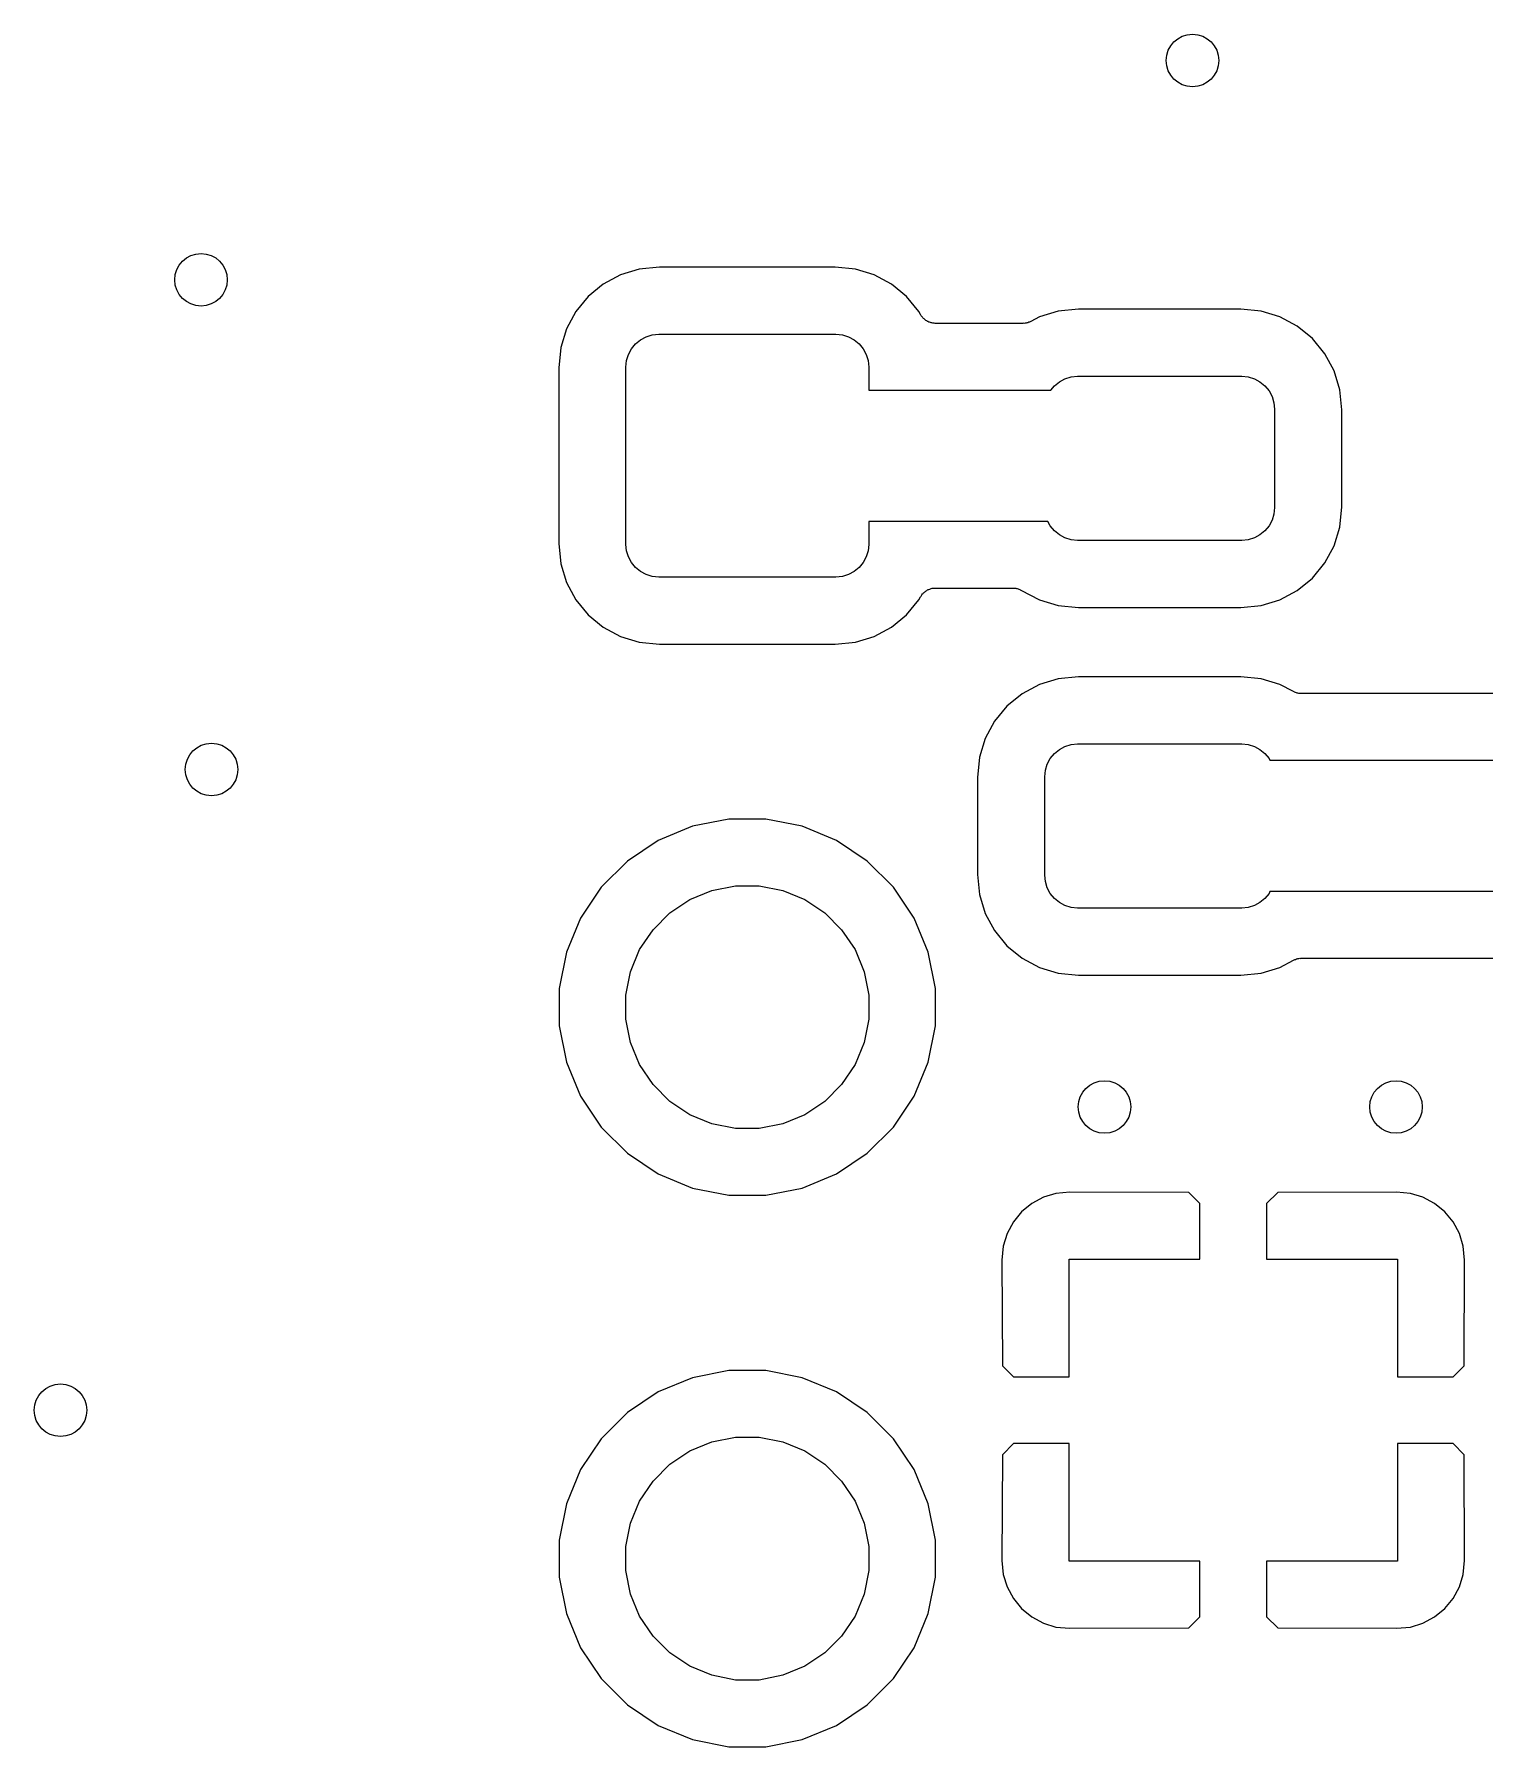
# Model space of a CAD drawing. Extents: x 103 to 213, y -152 to -90.
# Drawn here: x 125.42 to 136.47, y -139.68 to -126.64 of the extents above; entities that cross this region are included whole.
import ezdxf

# ---------------------------------------------------------------- set-up
doc = ezdxf.new("R2010")
doc.units = 0
doc.layers.add('BLACK', color=7, linetype='CONTINUOUS')

msp = doc.modelspace()

# ---------------------------------------------------------------- linework, layer by layer
at = {"layer": 'BLACK', "linetype": 'CONTINUOUS'}
for p, q in [((129.884, -128.472), (129.752, -128.543)), ((130.026, -128.429), (129.884, -128.472)), ((130.181, -128.414), (130.026, -128.429)), ((131.519, -128.414), (130.181, -128.414)), ((131.674, -128.429), (131.519, -128.414)), ((131.816, -128.472), (131.674, -128.429)), ((131.948, -128.543), (131.816, -128.472)), ((129.752, -128.543), (129.637, -128.637)), ((132.063, -128.637), (131.948, -128.543)), ((129.637, -128.637), (129.543, -128.752)), ((132.157, -128.752), (132.063, -128.637)), ((133.371, -128.734), (133.217, -128.749)), ((134.609, -128.734), (133.371, -128.734)), ((134.763, -128.749), (134.609, -128.734)), ((129.543, -128.752), (129.472, -128.884)), ((132.169, -128.775), (132.157, -128.752)), ((132.172, -128.78), (132.169, -128.775)), ((132.175, -128.785), (132.172, -128.78)), ((132.179, -128.79), (132.175, -128.785)), ((132.183, -128.795), (132.179, -128.79)), ((132.187, -128.799), (132.183, -128.795)), ((132.191, -128.804), (132.187, -128.799)), ((132.196, -128.808), (132.191, -128.804)), ((132.201, -128.813), (132.196, -128.808)), ((132.205, -128.816), (132.201, -128.813)), ((132.21, -128.82), (132.205, -128.816)), ((132.216, -128.823), (132.21, -128.82)), ((132.221, -128.827), (132.216, -128.823)), ((132.226, -128.829), (132.221, -128.827)), ((132.231, -128.832), (132.226, -128.829)), ((132.238, -128.834), (132.231, -128.832)), ((132.244, -128.836), (132.238, -128.834)), ((132.25, -128.838), (132.244, -128.836)), ((132.255, -128.839), (132.25, -128.838)), ((132.262, -128.84), (132.255, -128.839)), ((132.268, -128.841), (132.262, -128.84)), ((132.274, -128.841), (132.268, -128.841)), ((132.28, -128.842), (132.274, -128.841)), ((132.281, -128.842), (132.28, -128.842)), ((132.949, -128.842), (132.281, -128.842)), ((132.955, -128.841), (132.949, -128.842)), ((132.96, -128.842), (132.955, -128.841)), ((132.967, -128.84), (132.96, -128.842)), ((132.974, -128.84), (132.967, -128.84)), ((132.979, -128.838), (132.974, -128.84)), ((132.985, -128.837), (132.979, -128.838)), ((132.991, -128.834), (132.985, -128.837)), ((132.998, -128.832), (132.991, -128.834)), ((133.003, -128.83), (132.998, -128.832)), ((133.008, -128.828), (133.003, -128.83)), ((133.009, -128.827), (133.008, -128.828)), ((133.074, -128.792), (133.009, -128.827)), ((133.217, -128.749), (133.074, -128.792)), ((134.906, -128.792), (134.763, -128.749)), ((135.037, -128.863), (134.906, -128.792)), ((135.153, -128.957), (135.037, -128.863)), ((129.472, -128.884), (129.429, -129.026)), ((129.998, -128.998), (130.036, -128.967)), ((130.036, -128.967), (130.079, -128.944)), ((130.079, -128.944), (130.126, -128.93)), ((130.126, -128.93), (130.175, -128.925)), ((130.175, -128.925), (131.525, -128.925)), ((131.525, -128.925), (131.574, -128.93)), ((131.574, -128.93), (131.621, -128.944)), ((131.621, -128.944), (131.664, -128.967)), ((131.664, -128.967), (131.702, -128.998)), ((135.247, -129.073), (135.153, -128.957)), ((129.429, -129.026), (129.414, -129.181)), ((129.93, -129.126), (129.944, -129.079)), ((129.944, -129.079), (129.967, -129.036)), ((129.967, -129.036), (129.998, -128.998)), ((131.702, -128.998), (131.733, -129.036)), ((131.733, -129.036), (131.756, -129.079)), ((131.756, -129.079), (131.77, -129.126)), ((135.318, -129.204), (135.247, -129.073)), ((129.414, -129.181), (129.414, -130.519)), ((129.925, -129.175), (129.93, -129.126)), ((129.925, -130.525), (129.925, -129.175)), ((131.77, -129.126), (131.775, -129.175)), ((131.775, -129.175), (131.775, -129.35)), ((133.269, -129.264), (133.316, -129.25)), ((133.316, -129.25), (133.365, -129.245)), ((133.365, -129.245), (134.615, -129.245)), ((134.615, -129.245), (134.664, -129.25)), ((134.664, -129.25), (134.711, -129.264)), ((135.361, -129.347), (135.318, -129.204)), ((131.775, -129.35), (133.162, -129.35)), ((133.162, -129.35), (133.188, -129.318)), ((133.188, -129.318), (133.226, -129.287)), ((133.226, -129.287), (133.269, -129.264)), ((134.711, -129.264), (134.754, -129.287)), ((134.754, -129.287), (134.792, -129.318)), ((134.792, -129.318), (134.823, -129.356)), ((134.823, -129.356), (134.846, -129.399)), ((135.376, -129.501), (135.361, -129.347)), ((134.846, -129.399), (134.86, -129.446)), ((134.86, -129.446), (134.865, -129.495)), ((134.865, -129.495), (134.865, -130.245)), ((135.376, -130.239), (135.376, -129.501)), ((134.86, -130.294), (134.846, -130.341)), ((134.865, -130.245), (134.86, -130.294)), ((135.361, -130.393), (135.376, -130.239)), ((133.139, -130.35), (131.775, -130.35)), ((131.775, -130.35), (131.775, -130.525)), ((133.157, -130.384), (133.139, -130.35)), ((133.188, -130.422), (133.157, -130.384)), ((133.226, -130.453), (133.188, -130.422)), ((134.792, -130.422), (134.754, -130.453)), ((134.823, -130.384), (134.792, -130.422)), ((134.846, -130.341), (134.823, -130.384)), ((135.318, -130.536), (135.361, -130.393)), ((129.414, -130.519), (129.429, -130.674)), ((129.93, -130.574), (129.925, -130.525)), ((131.775, -130.525), (131.77, -130.574)), ((133.269, -130.476), (133.226, -130.453)), ((133.316, -130.49), (133.269, -130.476)), ((133.365, -130.495), (133.316, -130.49)), ((134.615, -130.495), (133.365, -130.495)), ((134.664, -130.49), (134.615, -130.495)), ((134.711, -130.476), (134.664, -130.49)), ((134.754, -130.453), (134.711, -130.476)), ((135.247, -130.667), (135.318, -130.536)), ((129.429, -130.674), (129.472, -130.816)), ((129.944, -130.621), (129.93, -130.574)), ((129.967, -130.664), (129.944, -130.621)), ((129.998, -130.702), (129.967, -130.664)), ((131.733, -130.664), (131.702, -130.702)), ((131.756, -130.621), (131.733, -130.664)), ((131.77, -130.574), (131.756, -130.621)), ((135.153, -130.783), (135.247, -130.667)), ((129.472, -130.816), (129.543, -130.948)), ((130.036, -130.733), (129.998, -130.702)), ((130.079, -130.756), (130.036, -130.733)), ((130.126, -130.77), (130.079, -130.756)), ((130.175, -130.775), (130.126, -130.77)), ((131.525, -130.775), (130.175, -130.775)), ((131.574, -130.77), (131.525, -130.775)), ((131.621, -130.756), (131.574, -130.77)), ((131.664, -130.733), (131.621, -130.756)), ((131.702, -130.702), (131.664, -130.733)), ((135.037, -130.877), (135.153, -130.783)), ((129.543, -130.948), (129.637, -131.063)), ((132.063, -131.063), (132.157, -130.948)), ((132.157, -130.948), (132.169, -130.925)), ((132.169, -130.925), (132.17, -130.924)), ((132.17, -130.924), (132.173, -130.919)), ((132.173, -130.919), (132.176, -130.914)), ((132.176, -130.914), (132.18, -130.909)), ((132.18, -130.909), (132.184, -130.903)), ((132.184, -130.903), (132.188, -130.899)), ((132.188, -130.899), (132.192, -130.895)), ((132.192, -130.895), (132.197, -130.891)), ((132.197, -130.891), (132.202, -130.886)), ((132.202, -130.886), (132.207, -130.883)), ((132.207, -130.883), (132.211, -130.879)), ((132.211, -130.879), (132.217, -130.876)), ((132.217, -130.876), (132.223, -130.872)), ((132.223, -130.872), (132.228, -130.87)), ((132.228, -130.87), (132.233, -130.868)), ((132.233, -130.868), (132.239, -130.866)), ((132.239, -130.866), (132.246, -130.863)), ((132.246, -130.863), (132.251, -130.862)), ((132.251, -130.862), (132.257, -130.86)), ((132.257, -130.86), (132.263, -130.86)), ((132.263, -130.86), (132.27, -130.858)), ((132.27, -130.858), (132.276, -130.859)), ((132.276, -130.859), (132.281, -130.858)), ((132.281, -130.858), (132.875, -130.858)), ((132.875, -130.858), (132.876, -130.858)), ((132.876, -130.858), (132.882, -130.859)), ((132.882, -130.859), (132.887, -130.859)), ((132.887, -130.859), (132.894, -130.86)), ((132.894, -130.86), (132.901, -130.861)), ((132.901, -130.861), (132.906, -130.862)), ((132.906, -130.862), (132.912, -130.864)), ((132.912, -130.864), (132.918, -130.866)), ((132.918, -130.866), (132.925, -130.868)), ((132.925, -130.868), (132.929, -130.871)), ((132.929, -130.871), (132.934, -130.873)), ((132.934, -130.873), (133.074, -130.948)), ((133.074, -130.948), (133.217, -130.991)), ((134.763, -130.991), (134.906, -130.948)), ((134.906, -130.948), (135.037, -130.877)), ((129.637, -131.063), (129.752, -131.157)), ((131.948, -131.157), (132.063, -131.063)), ((133.217, -130.991), (133.371, -131.006)), ((133.371, -131.006), (134.609, -131.006)), ((134.609, -131.006), (134.763, -130.991)), ((129.752, -131.157), (129.884, -131.228)), ((131.816, -131.228), (131.948, -131.157)), ((129.884, -131.228), (130.026, -131.271)), ((130.026, -131.271), (130.181, -131.286)), ((130.181, -131.286), (131.519, -131.286)), ((131.519, -131.286), (131.674, -131.271)), ((131.674, -131.271), (131.816, -131.228)), ((133.074, -131.592), (132.943, -131.663)), ((133.217, -131.549), (133.074, -131.592)), ((133.371, -131.534), (133.217, -131.549)), ((134.609, -131.534), (133.371, -131.534)), ((134.763, -131.549), (134.609, -131.534)), ((134.906, -131.592), (134.763, -131.549)), ((135.008, -131.647), (134.906, -131.592)), ((132.943, -131.663), (132.827, -131.757)), ((135.013, -131.649), (135.008, -131.647)), ((135.018, -131.652), (135.013, -131.649)), ((135.025, -131.654), (135.018, -131.652)), ((135.031, -131.656), (135.025, -131.654)), ((135.036, -131.658), (135.031, -131.656)), ((135.042, -131.659), (135.036, -131.658)), ((135.049, -131.66), (135.042, -131.659)), ((135.055, -131.661), (135.049, -131.66)), ((135.061, -131.661), (135.055, -131.661)), ((135.066, -131.662), (135.061, -131.661)), ((135.068, -131.662), (135.066, -131.662)), ((137.483, -131.662), (135.068, -131.662)), ((132.827, -131.757), (132.733, -131.873)), ((132.733, -131.873), (132.662, -132.004)), ((132.662, -132.004), (132.619, -132.147)), ((133.157, -132.156), (133.188, -132.118)), ((133.188, -132.118), (133.226, -132.087)), ((133.226, -132.087), (133.269, -132.064)), ((133.269, -132.064), (133.316, -132.05)), ((133.316, -132.05), (133.365, -132.045)), ((133.365, -132.045), (134.615, -132.045)), ((134.615, -132.045), (134.664, -132.05)), ((134.664, -132.05), (134.711, -132.064)), ((134.711, -132.064), (134.754, -132.087)), ((134.754, -132.087), (134.792, -132.118)), ((134.792, -132.118), (134.823, -132.156)), ((132.619, -132.147), (132.604, -132.301)), ((133.115, -132.295), (133.12, -132.246)), ((133.12, -132.246), (133.134, -132.199)), ((133.134, -132.199), (133.157, -132.156)), ((134.823, -132.156), (134.83, -132.17)), ((134.83, -132.17), (137.995, -132.17)), ((132.604, -132.301), (132.604, -133.039)), ((133.115, -133.045), (133.115, -132.295)), ((130.709, -132.617), (130.432, -132.672)), ((130.991, -132.617), (130.709, -132.617)), ((131.268, -132.672), (130.991, -132.617)), ((130.432, -132.672), (130.171, -132.78)), ((131.529, -132.78), (131.268, -132.672)), ((130.171, -132.78), (129.937, -132.937)), ((131.763, -132.937), (131.529, -132.78)), ((129.937, -132.937), (129.737, -133.137)), ((131.963, -133.137), (131.763, -132.937)), ((129.737, -133.137), (129.58, -133.371)), ((130.412, -133.23), (130.58, -133.161)), ((130.58, -133.161), (130.759, -133.125)), ((130.759, -133.125), (130.941, -133.125)), ((130.941, -133.125), (131.12, -133.161)), ((131.12, -133.161), (131.288, -133.23)), ((132.12, -133.371), (131.963, -133.137)), ((132.604, -133.039), (132.619, -133.193)), ((133.12, -133.094), (133.115, -133.045)), ((133.134, -133.141), (133.12, -133.094)), ((133.157, -133.184), (133.134, -133.141)), ((130.26, -133.332), (130.412, -133.23)), ((131.288, -133.23), (131.44, -133.332)), ((132.619, -133.193), (132.662, -133.336)), ((133.188, -133.222), (133.157, -133.184)), ((133.226, -133.253), (133.188, -133.222)), ((133.269, -133.276), (133.226, -133.253)), ((133.316, -133.29), (133.269, -133.276)), ((133.365, -133.295), (133.316, -133.29)), ((134.615, -133.295), (133.365, -133.295)), ((134.664, -133.29), (134.615, -133.295)), ((134.711, -133.276), (134.664, -133.29)), ((134.754, -133.253), (134.711, -133.276)), ((134.792, -133.222), (134.754, -133.253)), ((134.823, -133.184), (134.792, -133.222)), ((134.83, -133.17), (134.823, -133.184)), ((137.995, -133.17), (134.83, -133.17)), ((129.58, -133.371), (129.472, -133.632)), ((130.132, -133.46), (130.26, -133.332)), ((131.44, -133.332), (131.568, -133.46)), ((132.228, -133.632), (132.12, -133.371)), ((132.662, -133.336), (132.733, -133.467)), ((130.03, -133.612), (130.132, -133.46)), ((131.568, -133.46), (131.67, -133.612)), ((132.733, -133.467), (132.827, -133.583)), ((129.472, -133.632), (129.417, -133.909)), ((129.961, -133.78), (130.03, -133.612)), ((131.67, -133.612), (131.739, -133.78)), ((132.283, -133.909), (132.228, -133.632)), ((132.827, -133.583), (132.943, -133.677)), ((132.943, -133.677), (133.074, -133.748)), ((135.01, -133.692), (135.015, -133.69)), ((135.015, -133.69), (135.02, -133.688)), ((135.02, -133.688), (135.026, -133.686)), ((135.026, -133.686), (135.033, -133.683)), ((135.033, -133.683), (135.038, -133.682)), ((135.038, -133.682), (135.043, -133.68)), ((135.043, -133.68), (135.05, -133.68)), ((135.05, -133.68), (135.057, -133.678)), ((135.057, -133.678), (135.063, -133.679)), ((135.063, -133.679), (135.068, -133.678)), ((135.068, -133.678), (137.357, -133.678)), ((129.925, -133.959), (129.961, -133.78)), ((131.739, -133.78), (131.775, -133.959)), ((133.074, -133.748), (133.217, -133.791)), ((133.217, -133.791), (133.371, -133.806)), ((133.371, -133.806), (134.609, -133.806)), ((134.609, -133.806), (134.763, -133.791)), ((134.763, -133.791), (134.906, -133.748)), ((134.906, -133.748), (135.008, -133.693)), ((135.008, -133.693), (135.01, -133.692)), ((129.417, -133.909), (129.417, -134.191)), ((132.283, -134.191), (132.283, -133.909)), ((129.925, -134.141), (129.925, -133.959)), ((131.775, -133.959), (131.775, -134.141)), ((129.417, -134.191), (129.472, -134.468)), ((129.961, -134.32), (129.925, -134.141)), ((131.775, -134.141), (131.739, -134.32)), ((132.228, -134.468), (132.283, -134.191)), ((130.03, -134.488), (129.961, -134.32)), ((131.739, -134.32), (131.67, -134.488)), ((129.472, -134.468), (129.58, -134.729)), ((132.12, -134.729), (132.228, -134.468)), ((130.132, -134.64), (130.03, -134.488)), ((131.67, -134.488), (131.568, -134.64)), ((129.58, -134.729), (129.737, -134.963)), ((130.26, -134.768), (130.132, -134.64)), ((131.568, -134.64), (131.44, -134.768)), ((131.963, -134.963), (132.12, -134.729)), ((130.412, -134.87), (130.26, -134.768)), ((131.44, -134.768), (131.288, -134.87)), ((129.737, -134.963), (129.937, -135.163)), ((130.58, -134.939), (130.412, -134.87)), ((130.759, -134.975), (130.58, -134.939)), ((130.941, -134.975), (130.759, -134.975)), ((131.12, -134.939), (130.941, -134.975)), ((131.288, -134.87), (131.12, -134.939)), ((131.763, -135.163), (131.963, -134.963)), ((129.937, -135.163), (130.171, -135.32)), ((131.529, -135.32), (131.763, -135.163)), ((130.171, -135.32), (130.432, -135.428)), ((131.268, -135.428), (131.529, -135.32)), ((130.432, -135.428), (130.709, -135.483)), ((130.709, -135.483), (130.991, -135.483)), ((130.991, -135.483), (131.268, -135.428)), ((133.105, -135.498), (133.016, -135.546)), ((133.2, -135.469), (133.105, -135.498)), ((133.306, -135.459), (133.2, -135.469)), ((134.211, -135.462), (133.306, -135.459)), ((134.296, -135.546), (134.211, -135.462)), ((134.889, -135.462), (134.804, -135.546)), ((135.794, -135.459), (134.889, -135.462)), ((135.9, -135.469), (135.794, -135.459)), ((135.995, -135.498), (135.9, -135.469)), ((136.084, -135.546), (135.995, -135.498)), ((132.939, -135.609), (132.876, -135.686)), ((133.016, -135.546), (132.939, -135.609)), ((134.296, -135.97), (134.296, -135.546)), ((134.804, -135.546), (134.804, -135.97)), ((136.161, -135.609), (136.084, -135.546)), ((136.224, -135.686), (136.161, -135.609)), ((132.828, -135.775), (132.799, -135.87)), ((132.876, -135.686), (132.828, -135.775)), ((136.272, -135.775), (136.224, -135.686)), ((136.301, -135.87), (136.272, -135.775)), ((132.799, -135.87), (132.789, -135.976)), ((136.311, -135.976), (136.301, -135.87)), ((132.789, -135.976), (132.792, -136.781)), ((133.3, -136.866), (133.3, -135.97)), ((133.3, -135.97), (134.296, -135.97)), ((134.804, -135.97), (135.8, -135.97)), ((135.8, -135.97), (135.8, -136.866)), ((136.308, -136.781), (136.311, -135.976)), ((130.709, -136.817), (130.432, -136.872)), ((130.991, -136.817), (130.709, -136.817)), ((131.268, -136.872), (130.991, -136.817)), ((132.792, -136.781), (132.876, -136.866)), ((136.224, -136.866), (136.308, -136.781)), ((130.432, -136.872), (130.171, -136.98)), ((131.529, -136.98), (131.268, -136.872)), ((132.876, -136.866), (133.3, -136.866)), ((135.8, -136.866), (136.224, -136.866)), ((130.171, -136.98), (129.937, -137.137)), ((131.763, -137.137), (131.529, -136.98)), ((129.937, -137.137), (129.737, -137.337)), ((131.963, -137.337), (131.763, -137.137)), ((129.737, -137.337), (129.58, -137.571)), ((130.58, -137.361), (130.759, -137.325)), ((130.759, -137.325), (130.941, -137.325)), ((130.941, -137.325), (131.12, -137.361)), ((132.12, -137.571), (131.963, -137.337)), ((130.26, -137.532), (130.412, -137.43)), ((130.412, -137.43), (130.58, -137.361)), ((131.12, -137.361), (131.288, -137.43)), ((131.288, -137.43), (131.44, -137.532)), ((132.792, -137.459), (132.789, -138.264)), ((132.876, -137.374), (132.792, -137.459)), ((133.3, -137.374), (132.876, -137.374)), ((133.3, -138.27), (133.3, -137.374)), ((135.8, -137.374), (135.8, -138.27)), ((136.224, -137.374), (135.8, -137.374)), ((136.308, -137.459), (136.224, -137.374)), ((136.311, -138.264), (136.308, -137.459)), ((129.58, -137.571), (129.472, -137.832)), ((130.132, -137.66), (130.26, -137.532)), ((131.44, -137.532), (131.568, -137.66)), ((132.228, -137.832), (132.12, -137.571)), ((130.03, -137.812), (130.132, -137.66)), ((131.568, -137.66), (131.67, -137.812)), ((129.472, -137.832), (129.417, -138.109)), ((129.961, -137.98), (130.03, -137.812)), ((131.67, -137.812), (131.739, -137.98)), ((132.283, -138.109), (132.228, -137.832)), ((129.925, -138.159), (129.961, -137.98)), ((131.739, -137.98), (131.775, -138.159)), ((129.417, -138.109), (129.417, -138.391)), ((132.283, -138.391), (132.283, -138.109)), ((129.925, -138.341), (129.925, -138.159)), ((131.775, -138.159), (131.775, -138.341)), ((129.961, -138.52), (129.925, -138.341)), ((131.775, -138.341), (131.739, -138.52)), ((132.789, -138.264), (132.799, -138.37)), ((132.799, -138.37), (132.828, -138.465)), ((134.296, -138.27), (133.3, -138.27)), ((134.296, -138.694), (134.296, -138.27)), ((135.8, -138.27), (134.804, -138.27)), ((134.804, -138.27), (134.804, -138.694)), ((136.272, -138.465), (136.301, -138.37)), ((136.301, -138.37), (136.311, -138.264)), ((129.417, -138.391), (129.472, -138.668)), ((132.228, -138.668), (132.283, -138.391)), ((132.828, -138.465), (132.876, -138.554)), ((136.224, -138.554), (136.272, -138.465)), ((130.03, -138.688), (129.961, -138.52)), ((131.739, -138.52), (131.67, -138.688)), ((132.876, -138.554), (132.939, -138.631)), ((132.939, -138.631), (133.016, -138.694)), ((136.084, -138.694), (136.161, -138.631)), ((136.161, -138.631), (136.224, -138.554)), ((129.472, -138.668), (129.58, -138.929)), ((130.132, -138.84), (130.03, -138.688)), ((131.67, -138.688), (131.568, -138.84)), ((132.12, -138.929), (132.228, -138.668)), ((133.016, -138.694), (133.105, -138.742)), ((133.105, -138.742), (133.2, -138.771)), ((133.2, -138.771), (133.306, -138.781)), ((134.211, -138.778), (134.296, -138.694)), ((134.804, -138.694), (134.889, -138.778)), ((135.794, -138.781), (135.9, -138.771)), ((135.9, -138.771), (135.995, -138.742)), ((135.995, -138.742), (136.084, -138.694)), ((130.26, -138.968), (130.132, -138.84)), ((131.568, -138.84), (131.44, -138.968)), ((133.306, -138.781), (134.211, -138.778)), ((134.889, -138.778), (135.794, -138.781)), ((129.58, -138.929), (129.737, -139.163)), ((130.412, -139.07), (130.26, -138.968)), ((131.44, -138.968), (131.288, -139.07)), ((131.963, -139.163), (132.12, -138.929)), ((129.737, -139.163), (129.937, -139.363)), ((130.58, -139.139), (130.412, -139.07)), ((130.759, -139.175), (130.58, -139.139)), ((131.12, -139.139), (130.941, -139.175)), ((131.288, -139.07), (131.12, -139.139)), ((131.763, -139.363), (131.963, -139.163)), ((130.941, -139.175), (130.759, -139.175)), ((129.937, -139.363), (130.171, -139.52)), ((131.529, -139.52), (131.763, -139.363)), ((130.171, -139.52), (130.432, -139.628)), ((131.268, -139.628), (131.529, -139.52)), ((130.432, -139.628), (130.709, -139.683)), ((130.709, -139.683), (130.991, -139.683)), ((130.991, -139.683), (131.268, -139.628))]:
    msp.add_line(p, q, dxfattribs=at)
at = {"layer": 'BLACK'}
for centre in [(134.24, -126.84), (126.69, -128.51), (126.77, -132.24), (133.57, -134.81), (135.79, -134.81), (125.62, -137.12)]:
    msp.add_circle(centre, 0.2, dxfattribs=at)

doc.saveas('drawing.dxf')
